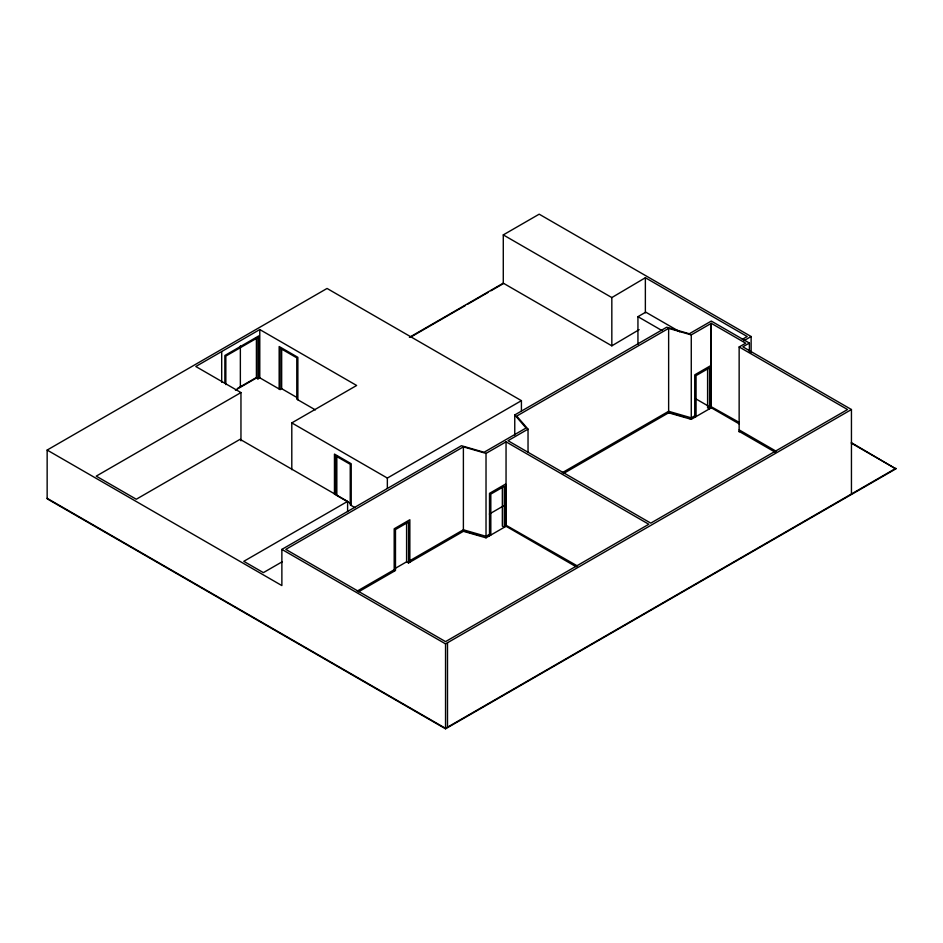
<?xml version="1.0" encoding="UTF-8"?>
<svg xmlns="http://www.w3.org/2000/svg" width="943" height="943" viewBox="0 0 943 943"><rect width="100%" height="100%" fill="white"/><g stroke="black" fill="none" stroke-linecap="round" stroke-linejoin="round"><path stroke-width="1.41" d="M409.392 337.358L503.279 283.159L611.83 345.833L611.83 297.575L645.366 277.737L747.198 336.533L742.271 339.374M611.83 345.833L639.154 329.661M851.411 442.691L895.85 468.848L445.544 728.821L47.15 498.812L47.15 450.059L327.056 288.452L521.42 400.669L521.42 410.9M291.8 469.697L291.8 422.9L356.643 385.475L259.785 329.555L195.802 366.497L240.96 392.571L240.96 440.829M237.459 388.433L255.977 377.742L257.934 378.874L259.785 377.813L280.142 389.553L281.662 388.681L297.116 397.604M503.279 283.159L503.279 234.901L539.184 214.179L751.123 336.533L751.123 352.611M235.42 390.119L256.413 378.002L256.413 338.077M240.96 392.571L96.233 476.132L136.275 499.248L240.088 439.32L347.602 501.393L347.602 511.625M410.759 337.075L465.429 305.508M467.976 304.035L488.321 292.295M490.867 290.821L503.586 283.489M637.94 344.454L637.94 316.671L645.778 312.157L679.797 331.795M291.8 422.9L387.349 478.066L521.42 400.669M347.602 501.393L243.789 561.333L263.38 572.637L282.311 561.71M47.15 450.059L281.874 585.579L281.874 549.392L461.433 445.721L484.065 452.263L526.076 428.004L514.76 414.944L666.677 327.233L689.309 333.763L711.293 321.08L749.379 343.063L749.379 351.798M463.39 446.852L285.8 549.392L445.544 641.617L648.819 524.261L506.049 441.831L486.022 453.394L463.39 446.852L463.39 531.298L408.543 562.959L406.586 561.828L394.716 568.688M739.147 431.906L739.147 346.953L745.677 343.193L711.293 323.331L691.266 334.895L668.634 328.364L516.717 416.075L528.033 429.136L528.033 452.416M528.033 429.136L508.006 440.699L650.788 523.129L847.533 409.533L739.147 346.953M743.544 340.906L751.123 336.533M749.379 343.063L742.848 346.835L851.446 409.533L851.446 493.979M710.857 365.554L694.743 374.854L694.743 417.325M489.37 514.041L503.326 505.978M357.208 591.096L394.186 569.749M409.851 560.696L463.39 529.789L486.022 536.319L489.511 534.316M562.287 472.691L668.634 411.301L691.266 417.832L694.743 415.816M358.481 591.874L395.482 570.503L395.482 529.542L408.543 521.998L408.543 562.959M563.56 473.469L668.634 412.798L691.266 419.34L711.293 407.777L739.312 423.949M707.592 368.147L707.592 407.647L708.9 406.893M505.613 525.015L577.434 565.977M710.857 406.516L739.312 422.452M463.39 531.298L486.022 537.828L506.049 526.265L576.161 566.755M281.874 549.392L445.544 643.88L851.446 409.533M895.85 468.341L445.544 728.326L47.15 498.317M669.506 412.492L683.651 416.57M462.848 530.579L479.822 535.471M503.279 234.901L611.83 297.575M637.94 316.671L661.962 330.545M851.27 443.104L895.85 468.848M695.521 398.677L708.075 405.926M707.592 407.647L709.549 408.779L709.549 367.817L696.052 375.609L696.052 416.57M739.147 429.89L776.124 451.237M739.147 431.399L775.17 452.192M689.309 418.209L691.266 419.34L691.266 334.895M315.375 409.899L296.786 399.172L296.786 357.833L280.142 348.215L280.142 389.553M350.419 503.362L336.828 495.523L336.828 456.388M354.957 507.617L350.242 504.894L350.242 464.31L335.413 455.752L335.413 494.886M711.293 323.331L711.293 407.777M710.857 323.59L710.857 408.024M668.634 328.364L668.634 412.798M645.366 277.737L645.366 312.828M514.76 414.944L514.76 435.206M506.049 441.831L506.049 526.265M505.613 526.524L505.613 484.054L489.511 493.342L489.511 535.824M502.348 486.647L502.348 526.147L504.305 527.278L504.305 486.317L490.82 494.097L490.82 535.07M486.022 453.394L486.022 537.828M447.501 642.749L447.501 727.194M445.544 643.88L445.544 728.821M409.851 562.205L409.851 519.734L394.186 528.787L394.186 571.258M406.586 522.328L406.586 561.828M387.349 478.066L387.349 488.309M351.22 505.46L351.22 463.744L334.459 454.066L334.459 494.344M297.87 399.797L297.87 357.326L279.163 346.517L279.163 388.988M281.662 348.757L281.662 388.681M259.785 329.555L259.785 377.813M258.912 378.308L258.912 335.838L224.858 355.499L224.858 383.329M257.934 378.874L257.934 337.535L225.837 356.065L225.837 384.579M240.359 345.928L240.359 387.267M221.699 351.55L221.699 382.257"/></g></svg>
